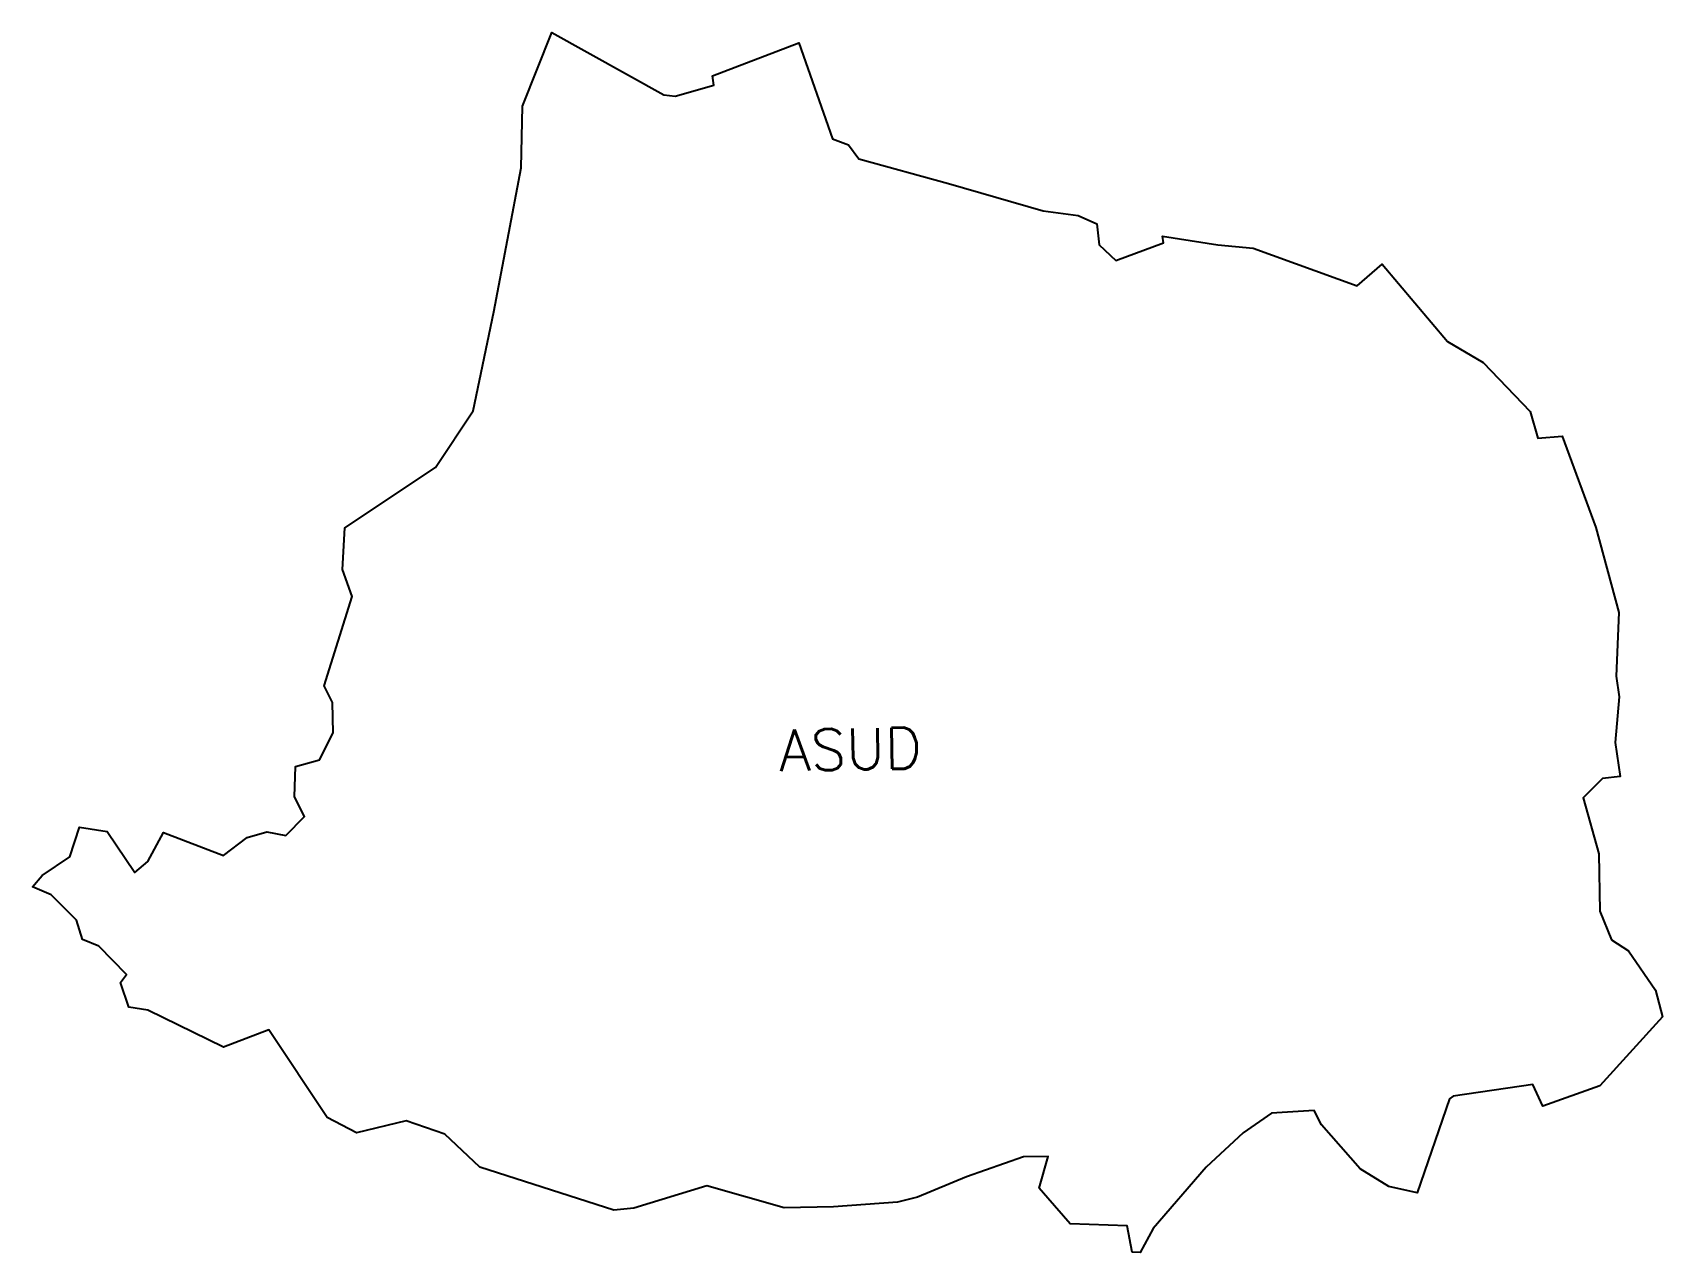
# Model space of a CAD drawing. Header units: metres. Extents: x 300634 to 304941, y 1966035 to 1969259.
import ezdxf

# ---------------------------------------------------------------- set-up
doc = ezdxf.new("R2010")
doc.units = ezdxf.units.M
doc.layers.add('ddddd', color=7, linetype='Continuous')
doc.styles.get("Standard").update_dxf_attribs({"font": 'simplex.shx'})

msp = doc.modelspace()

# ---------------------------------------------------------------- linework, layer by layer
at = {"layer": 'ddddd'}
msp.add_polyline3d([(304773.6, 1967088.5, 0), (304776.3, 1966937.1, 0), (304806.5, 1966861.2, 0), (304851.6, 1966831.8, 0), (304922.8, 1966728, 0), (304941.2, 1966657, 0), (304776.3, 1966474.8, 0), (304625.2, 1966421.4, 0), (304598.8, 1966478.5, 0), (304388.2, 1966447.4, 0), (304379, 1966440.5, 0), (304293.1, 1966192.6, 0), (304218.3, 1966208.7, 0), (304142.3, 1966255.4, 0), (304039.9, 1966371.7, 0), (304020.8, 1966409.4, 0), (303908.4, 1966402.4, 0), (303833.2, 1966351.2, 0), (303735.6, 1966259.8, 0), (303595.5, 1966098.1, 0), (303561.1, 1966034.7, 0), (303539.8, 1966035.1, 0), (303526.5, 1966105.3, 0), (303375.7, 1966110.2, 0), (303316.9, 1966178.3, 0), (303294.1, 1966204.7, 0), (303317.8, 1966287.9, 0), (303252.6, 1966287.7, 0), (303102.1, 1966234.7, 0), (302972.7, 1966180.7, 0), (302919.5, 1966167.6, 0), (302750.4, 1966154.8, 0), (302620.1, 1966152.7, 0), (302416.2, 1966211, 0), (302222.6, 1966151.3, 0), (302170.2, 1966146.4, 0), (301815.8, 1966259.8, 0), (301723.6, 1966347.3, 0), (301621.4, 1966382.4, 0), (301489.7, 1966351.1, 0), (301412.7, 1966391.7, 0), (301258.8, 1966623.1, 0), (301138.2, 1966577.5, 0), (300938.3, 1966674.7, 0), (300888.3, 1966682.6, 0), (300866, 1966748.2, 0), (300882.1, 1966769.2, 0), (300808.9, 1966844.3, 0), (300765.9, 1966861.5, 0), (300749.8, 1966913.3, 0), (300683.3, 1966980.2, 0), (300634.1, 1967001, 0), (300659.5, 1967030.8, 0), (300732.2, 1967080.6, 0), (300757.8, 1967158.4, 0), (300831.5, 1967147.4, 0), (300904.2, 1967038.8, 0), (300938.9, 1967068.2, 0), (300980.4, 1967144.5, 0), (301138.2, 1967083.9, 0), (301201.6, 1967131.4, 0), (301253.3, 1967146.4, 0), (301303.6, 1967136.7, 0), (301352.4, 1967187, 0), (301326.4, 1967238.6, 0), (301329.3, 1967319.5, 0), (301392.2, 1967336.3, 0), (301428, 1967408.3, 0), (301426.8, 1967488, 0), (301404.3, 1967532.3, 0), (301479, 1967768.7, 0), (301452.7, 1967840.2, 0), (301459.1, 1967949.8, 0), (301698.9, 1968109.5, 0), (301798.3, 1968259.1, 0), (301852.7, 1968520.7, 0), (301925.4, 1968901.7, 0), (301929.2, 1969064.8, 0), (302006.2, 1969259, 0), (302302.2, 1969094.9, 0), (302331.9, 1969090.5, 0), (302434.8, 1969120.3, 0), (302430.9, 1969144.3, 0), (302659.2, 1969232.1, 0), (302748.2, 1968977.8, 0), (302790.1, 1968962.1, 0), (302817.6, 1968924.9, 0), (303054.7, 1968859.9, 0), (303304.7, 1968787.9, 0), (303397.4, 1968775.7, 0), (303446.8, 1968753.3, 0), (303452.6, 1968698.3, 0), (303496.9, 1968656.6, 0), (303622.5, 1968703.7, 0), (303620.1, 1968721.1, 0), (303766, 1968697.6, 0), (303859.8, 1968688.8, 0), (304134.2, 1968589.3, 0), (304200.3, 1968646.8, 0), (304373.1, 1968442.1, 0), (304467.9, 1968387.3, 0), (304591.6, 1968257.7, 0), (304611.8, 1968187.2, 0), (304675.9, 1968192, 0), (304765, 1967951, 0), (304826.1, 1967726.5, 0), (304819.2, 1967558, 0), (304827.3, 1967503.2, 0), (304816.5, 1967382.3, 0), (304829.4, 1967292.5, 0), (304783, 1967287, 0), (304732, 1967236.1, 0)], close=True, dxfattribs=at)

# ---------------------------------------------------------------- texts
at = {"layer": 'ddddd', "insert": (302605.6, 1967415.7), "char_height": 108.75, "attachment_point": 1, "rotation": 1.1028}
msp.add_mtext_dynamic_manual_height_columns('ASUD', width=1571.314, gutter_width=543.7, heights=[250.4], dxfattribs=at)

doc.saveas('drawing.dxf')
